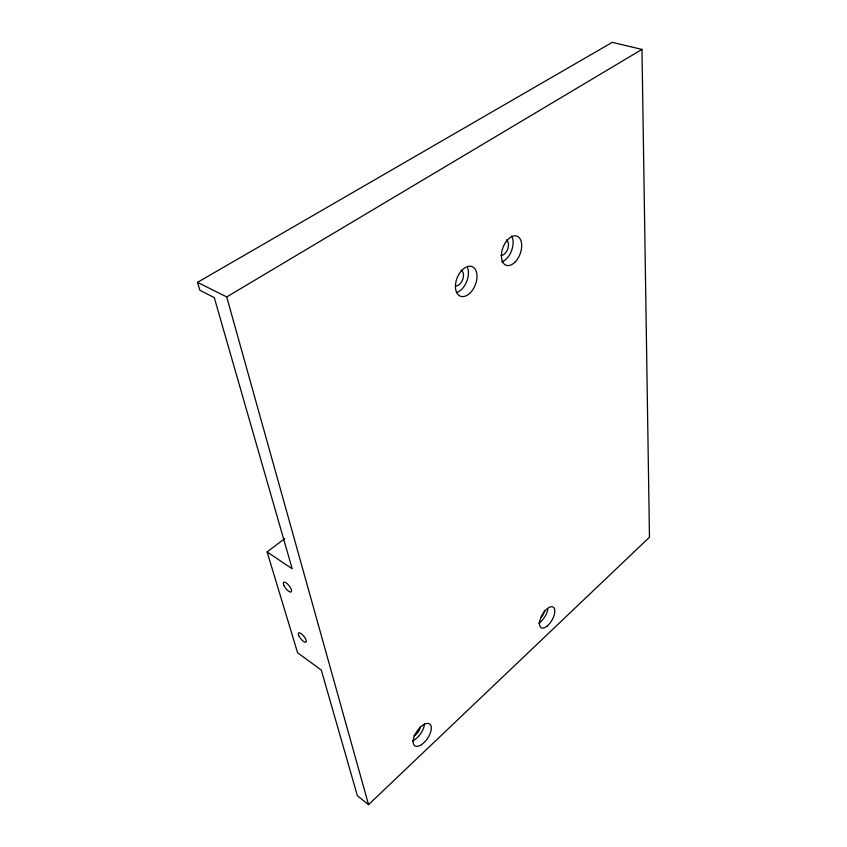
<?xml version="1.0" encoding="UTF-8"?>
<svg xmlns="http://www.w3.org/2000/svg" width="847" height="847" viewBox="0 0 847 847"><rect width="100%" height="100%" fill="white"/><g stroke="black" fill="none" stroke-linecap="round" stroke-linejoin="round"><path stroke-width="1.27" d="M267.101 551.926L297.604 652.762L321.288 670.062L357.392 795.735L368.551 804.65L649.469 537.242L641.973 49.412L612.265 42.35L197.531 282.347L199.881 290.309L214.27 297.583L292.194 568.803L267.101 551.926L284.634 538.703M197.531 282.347L226.721 296.937L641.973 49.412M226.721 296.937L368.551 804.65M461.117 270.129A8.491 5.262 -68.3 0 1 462.833 279.214A8.491 5.262 -68.3 0 1 455.686 286.032M506.368 239.902A8.29 4.934 -69.6 0 1 507.766 248.902A8.29 4.934 -69.6 0 1 500.979 255.423M544.462 610.761A6.395 2.996 -60 0 1 540.841 617.601M420.334 726.726A7.062 3.452 -55.7 0 1 413.865 735.842M547.818 609.321A11.89 5.58 -60 0 1 538.639 623.17M424.495 723.963A13.15 6.427 -55.7 0 1 412.489 740.881M511.588 235.826A15.426 9.19 -69.6 0 1 511.546 250.733A15.426 9.19 -69.6 0 1 501.763 261.882M467.533 267.599A15.807 9.793 -68.3 0 1 456.671 292.543M547.278 625.944A11.943 5.537 -60 0 0 553.747 607.543A11.943 5.537 -60 0 0 540.481 618.712A11.943 5.537 -60 0 0 547.278 625.944M421.457 744.682A13.213 6.384 -55.8 0 0 430.467 724.778A13.213 6.384 -55.8 0 0 414.734 735.228A13.213 6.384 -55.8 0 0 421.457 744.682M515.304 261.818A15.511 9.137 -69.5 0 0 517.845 236.588A15.511 9.137 -69.5 0 0 501.519 253.708A15.511 9.137 -69.5 0 0 515.304 261.818M470.519 292.554A15.892 9.741 -68.2 0 0 472.658 266.89A15.892 9.741 -68.2 0 0 455.485 284.772A15.892 9.741 -68.2 0 0 470.519 292.554M283.936 585.521A6.13 2.16 51.9 0 0 291.114 591.979A6.13 2.16 51.9 0 0 287.292 583.742A6.13 2.16 51.9 0 0 283.936 585.521M298.906 635.875A5.897 1.99 51.2 0 0 305.852 642.238A5.897 1.99 51.2 0 0 302.241 634.53A5.897 1.99 51.2 0 0 298.906 635.875"/></g></svg>
